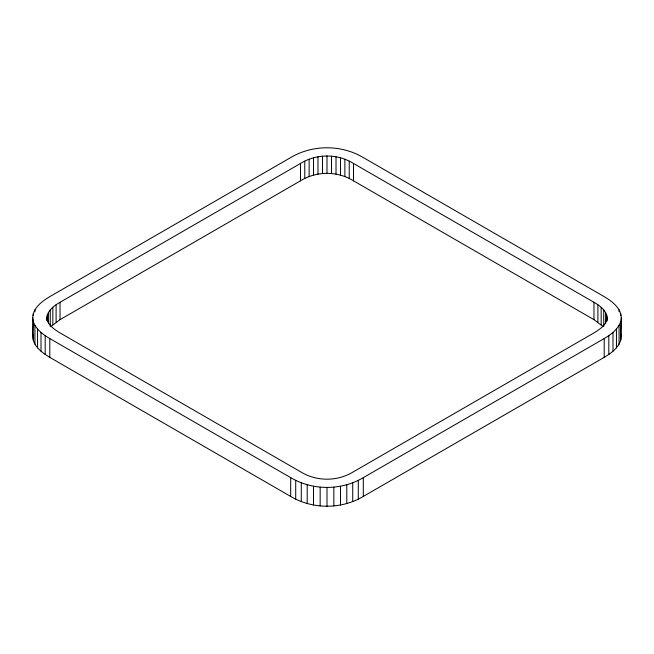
<?xml version="1.0" encoding="UTF-8"?>
<svg xmlns="http://www.w3.org/2000/svg" width="654" height="654" viewBox="0 0 654 654"><rect width="100%" height="100%" fill="white"/><g stroke="black" fill="none" stroke-linecap="round" stroke-linejoin="round"><path stroke-width="0.98" d="M32.7 317.599C33.191 307.74 42.044 301.273 49.794 296.638L290.687 157.565C312.628 144.526 341.372 144.526 363.313 157.565L604.206 296.638C609.92 300.031 615.504 304.077 619.068 309.816C623.483 317.942 620.327 327.646 621.3 336.401C620.809 346.26 611.956 352.727 604.206 357.362L363.313 496.435C341.372 509.474 312.628 509.474 290.687 496.435L49.794 357.362C44.08 353.969 38.496 349.923 34.932 344.184C30.517 336.058 33.673 326.354 32.7 317.599L33.272 321.555L33.272 340.35M32.7 336.401L32.986 334.423M46.916 320.664C45.633 312.032 53.383 306.056 60.029 302.295L300.488 163.467C316.446 153.543 337.554 153.543 353.512 163.467L593.971 302.295C600.617 306.056 608.367 312.032 607.084 320.664M607.084 317.599C606.601 324.948 599.644 329.412 593.971 332.911L353.512 471.738C337.554 481.663 316.446 481.663 300.488 471.738L60.029 332.911C54.356 329.412 47.399 324.948 46.916 317.599M620.728 340.35L620.728 321.555L621.3 317.599M33.272 321.555C35.913 329.395 42.992 334.488 49.794 338.568L290.687 477.641C312.628 490.68 341.372 490.68 363.313 477.641L604.206 338.568C611.008 334.488 618.087 329.395 620.728 321.555M50.914 326.542L60.029 319.642L300.488 180.823C316.446 170.89 337.554 170.89 353.512 180.823L593.971 319.642L603.086 326.542M621.014 334.423L621.3 336.401M620.728 313.65L620.728 315.629M619.068 309.816L619.068 311.794M619.068 325.39L619.068 344.184M616.444 329.027L616.444 347.822M612.986 332.453L612.986 351.247M608.809 335.666L608.809 354.46M606.708 314.991L606.708 321.114M605.588 312.399L605.588 323.624M604.206 338.568L604.206 357.362M603.732 309.824L603.732 326.158M601.165 307.282L601.165 324.637M597.895 304.772L597.895 322.12M593.971 302.295L593.971 319.642M363.313 477.641L363.313 496.435M358.286 480.306L358.286 499.1M353.512 163.467L353.512 180.823M352.719 482.717L352.719 501.512M349.228 161.203L349.228 178.55M346.792 484.712L346.792 503.506M344.871 159.314L344.871 176.662M340.472 157.835L340.472 175.182M340.481 486.224L340.481 505.019M336.017 156.764L336.017 174.111M333.842 487.189L333.842 505.983M331.521 156.118L331.521 173.465M327 155.897L327 173.245M327 487.516L327 506.31M322.479 156.118L322.479 173.465M320.158 487.189L320.158 505.983M317.983 156.764L317.983 174.111M313.528 157.835L313.528 175.182M313.519 486.224L313.519 505.019M309.129 159.314L309.129 176.662M307.208 484.712L307.208 503.506M304.772 161.203L304.772 178.55M301.281 482.717L301.281 501.512M300.488 163.467L300.488 180.823M295.714 480.306L295.714 499.1M290.687 477.641L290.687 496.435M60.029 302.295L60.029 319.642M56.105 304.772L56.105 322.12M52.835 307.282L52.835 324.637M50.268 309.824L50.268 326.158M49.794 338.568L49.794 357.362M48.412 312.399L48.412 323.624M47.292 314.991L47.292 321.114M45.191 335.666L45.191 354.46M41.014 332.453L41.014 351.247M37.556 329.027L37.556 347.822M34.932 309.816L34.932 311.794M34.932 325.39L34.932 344.184M33.272 313.65L33.272 315.629"/></g></svg>
